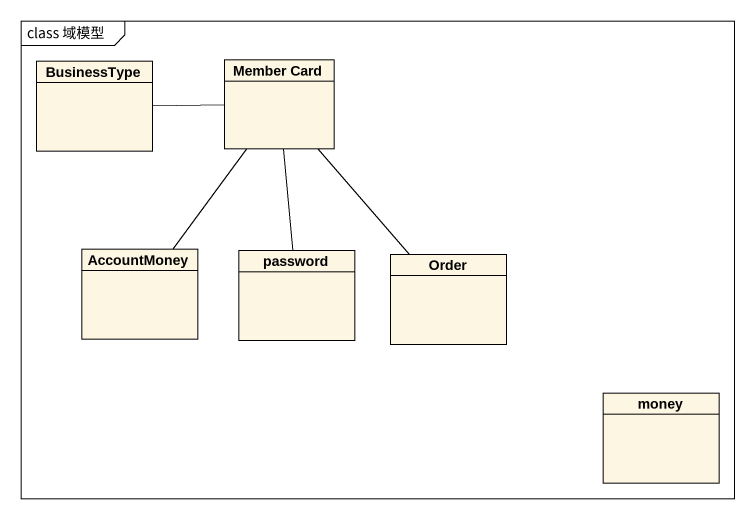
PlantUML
@startuml
mainframe class 域模型
hide circle
hide empty members
class BusinessType
class "Member Card" as Member_Card
class AccountMoney
class password
class Order
class money
Member_Card -left- BusinessType
Member_Card -- AccountMoney
Member_Card -- password
Member_Card -- Order
@enduml
